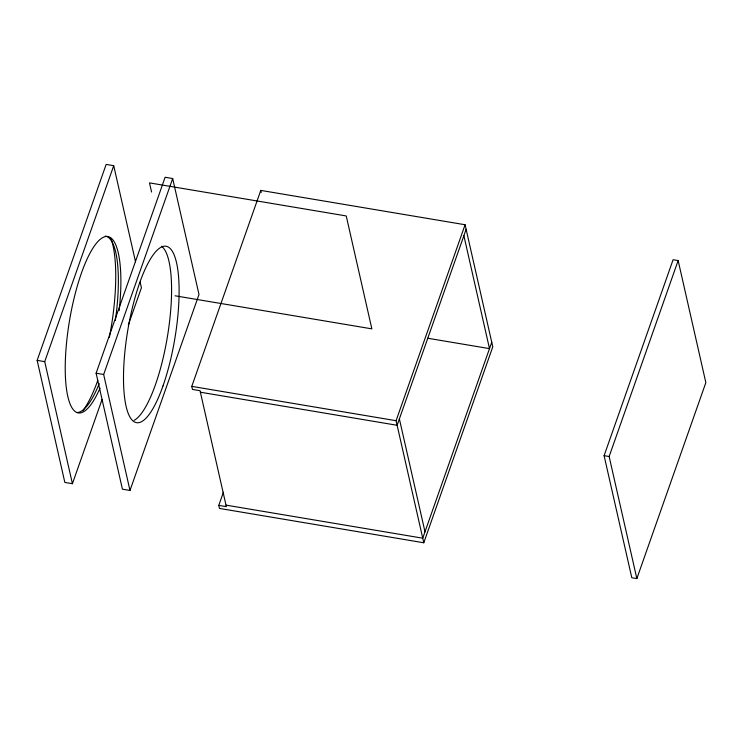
<?xml version="1.0" encoding="UTF-8"?>
<svg xmlns="http://www.w3.org/2000/svg" width="743" height="743" viewBox="0 0 743 743"><rect width="100%" height="100%" fill="white"/><g stroke="black" fill="none" stroke-linecap="round" stroke-linejoin="round"><path stroke-width="1.11" d="M102.097 399.418L72.415 483.712L64.845 482.439L37.15 360.374L106.156 164.417L113.725 165.689L135.523 261.759M72.415 483.712L44.719 361.646L113.725 165.689M96.107 373.218L165.113 177.261L172.682 178.534L198.994 294.497L129.988 490.454L122.419 489.182L96.107 373.218L103.667 374.491L129.988 490.454M103.667 374.491L172.682 178.534M128.316 324.97L141.421 287.755L140.139 282.099M218.776 505.379L226.346 506.652L200.034 390.688L192.465 389.416L191.778 386.369L260.784 190.403L465.09 224.748L492.785 346.814L423.779 542.771L219.473 508.426L218.776 505.379L223.411 492.237M423.779 542.771L396.084 420.705L465.09 224.748M466.13 229.327L397.124 425.284L200.378 392.211M491.755 342.235L422.739 538.192L226.002 505.129M604.096 455.673L673.102 259.716L678.155 260.561L705.85 382.626L636.844 578.583L631.801 577.738L604.096 455.673L609.139 456.518L636.844 578.583M609.139 456.518L678.155 260.561M175.116 295.798L371.862 328.861L346.238 215.953L149.501 182.889L151.572 192.038M427.736 338.241L489.498 348.625L463.883 235.717M37.15 360.374L44.719 361.646M191.778 386.369L396.084 420.705M399.372 418.894L424.996 531.802M260.784 190.403L261.239 192.437M161.472 246.23A89.448 23.897 -80.5 0 1 167.909 333.607A89.448 23.897 -80.5 0 1 134.139 420.334M110.893 238.252A97.212 25.968 -80.5 0 1 109.37 337.322M97.788 380.425A97.212 25.968 -80.5 0 1 82.752 410.833M100.045 388.097A89.448 23.897 -80.5 0 1 65.263 372.104A89.448 23.897 -80.5 0 1 97.324 242.172A89.448 23.897 -80.5 0 1 119.159 310.611M105.265 236.051A89.448 23.897 -80.5 0 1 115.314 320.567M99.246 383.583A89.448 23.897 -80.5 0 1 76.863 412.569M162.996 385.914A89.448 23.897 -80.5 0 0 167.389 246.62A89.448 23.897 -80.5 0 0 123.607 370.943A89.448 23.897 -80.5 0 0 162.996 385.914"/></g></svg>
